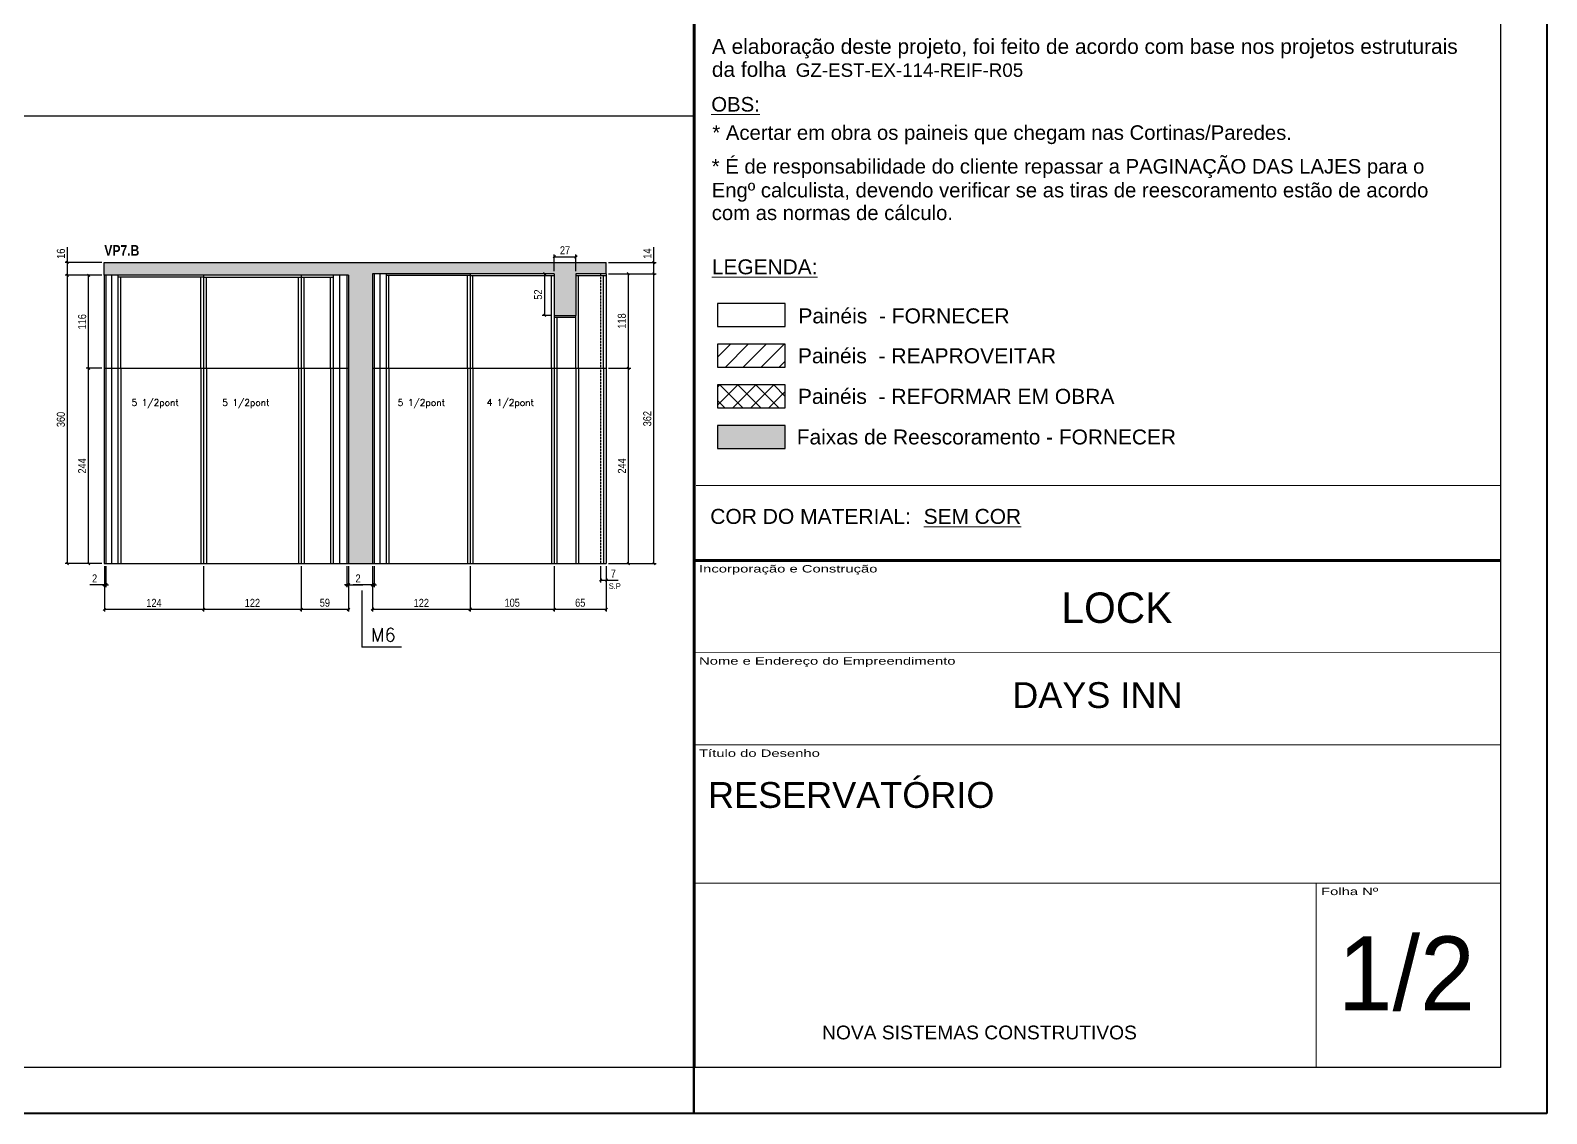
# Model space of a CAD drawing. Extents: x 142292 to 147556, y 149363 to 152785.
# Drawn here: x 145662 to 147556, y 149363 to 150716 of the extents above; entities that cross this region are included whole.
import ezdxf
from ezdxf.enums import TextEntityAlignment as Align

# ---------------------------------------------------------------- set-up
doc = ezdxf.new("R2010")
doc.units = 0
doc.linetypes.add('HIDDEN', pattern=[0.375, 0.25, -0.125])
doc.layers.get('0').update_dxf_attribs({"linetype": 'CONTINUOUS'})
doc.layers.get('DEFPOINTS').update_dxf_attribs({"linetype": 'CONTINUOUS'})
for name, color, linetype, lineweight in [('CARIMBO', 7, 'CONTINUOUS', 9), ('FOLHA', 255, 'CONTINUOUS', 40), ('Folhas', 255, 'CONTINUOUS', 9), ('FORNECIMENTO', 251, 'CONTINUOUS', 9)]:
    doc.layers.add(name, color=color, linetype=linetype, lineweight=lineweight)
for name, color, linetype in [('COTA', 241, 'CONTINUOUS'), ('NOMENCLATURA', 7, 'CONTINUOUS'), ('Painéis', 200, 'CONTINUOUS'), ('PONTALETE', 7, 'CONTINUOUS'), ('SARR_2.2x7', 40, 'CONTINUOUS'), ('SARR_3.5x7', 81, 'CONTINUOUS'), ('texto', 7, 'CONTINUOUS'), ('TIRAS REESCORAMENTO', 252, 'CONTINUOUS')]:
    doc.layers.add(name, color=color, linetype=linetype)
doc.styles.add('A', font='ARLRDBD.TTF')
doc.styles.add('ARIAL', font='arial.ttf')
doc.styles.add('COTA TECNICA', font='techl___.ttf', dxfattribs={"height": 10})
doc.styles.add('ROMAS860', font='ROMAS860.SHX')
doc.styles.get("Standard").update_dxf_attribs({"font": 'ROMANS.SHX'})
doc.styles.add('TECNICA', font='techb___.ttf', dxfattribs={"height": 10})
doc.styles.add('Tecnologia', font='')
doc.styles.add('VERDANA', font='verdana.ttf', dxfattribs={"oblique": 15})
doc.styles.get('Tecnologia').set_extended_font_data('Forgotten Futurist')
doc.dimstyles.new('PAINEL', dxfattribs={"dimtxt": 10, "dimasz": 3, "dimexe": 3, "dimexo": 3, "dimgap": 3, "dimtad": 1, "dimdec": 1, "dimzin": 12, "dimdsep": 46, "dimtxsty": 'COTA TECNICA', "dimblk1": 'OBLIQUE', "dimblk2": 'OBLIQUE', "dimsah": 1, "dimcen": 0.9, "dimclrd": 4, "dimclre": 4, "dimclrt": 240, "dimadec": 1, "dimazin": 3, "dimtfac": 1, "dimtdec": 1, "dimtmove": 0, "dimatfit": 3, "dimfxl": 1, "dimtolj": 1, "dimtzin": 12, "dimarcsym": 0})

# ---------------------------------------------------------------- blocks, each defined once
blk = doc.blocks.new('Carimbo Laje')
at = {"layer": 'CARIMBO', "color": 30}
for points, const_width in [([(124981.9, 144853.7), (123684.7, 144853.7), (123684.7, 144038.4)], 4.45), ([(123684.7, 144705.5), (124981.9, 144705.5)], 1.48), ([(123684.7, 144557.3), (124981.9, 144557.3)], 1.48), ([(123684.7, 144334.9), (124981.9, 144334.9)], 1.48), ([(124685.4, 144038.4), (124685.4, 144334.9)], 1.48), ([(123684.7, 144038.4), (124981.9, 144038.4)], 1.48)]:
    blk.add_lwpolyline(points, dxfattribs=dict(at, const_width=const_width))
at = {"color": 0, "linetype": 'Continuous', "ltscale": 5, "style": 'ARIAL'}
blk.add_text('NOVA SISTEMAS CONSTRUTIVOS', height=22.118, dxfattribs=at).set_placement((123890.4, 144083.7))
at = {"color": 7, "style": 'ARIAL'}
blk.add_attdef('INCORPORAÇÃO_E_CONTRUÇÃO', text='', height=45.7, dxfattribs=at).set_placement((124364.7, 144777.9), align=Align.MIDDLE_CENTER)
blk.add_attdef('NOME_DA_OBRA', text='', height=41.5, dxfattribs=at).set_placement((124333.3, 144616.6), align=Align.CENTER)
for tag, p in [('PAVIMENTO', (123706.9, 144455.9)), ('TIPO_DE_PROJETO', (123706.9, 144386.8))]:
    blk.add_attdef(tag, p, '', height=41.5, dxfattribs=at)
at = {"color": 7, "style": 'ARIAL', "oblique": 10}
blk.add_attdef('FOLHA_Nº', text='', height=111.2, dxfattribs=at).set_placement((124832.8, 144149.1), align=Align.CENTER)
at = {"layer": 'CARIMBO', "color": 7, "style": 'VERDANA'}
blk.add_attdef('ENDEREÇO', text='', height=14.8, dxfattribs=at).set_placement((124333.3, 144572.1), align=Align.CENTER)
at = {"layer": 'Folhas', "style": 'Tecnologia', "width": 1.5}
for s, p in [('Incorporação e Construção', (123692.5, 144846.3)), ('Nome e Endereço do Empreendimento', (123692.5, 144698.1)), ('Título do Desenho', (123692.5, 144549.8)), ('Folha Nº', (124693.1, 144327.5))]:
    blk.add_text(s, height=11.86, dxfattribs=at).set_placement(p, align=Align.TOP_LEFT)
blk = doc.blocks.new('_Oblique')
at = {"color": 0, "linetype": 'ByBlock', "lineweight": -2}
blk.add_line((-0.5, -0.5), (0.5, 0.5), dxfattribs=at)
blk = doc.blocks.new('*D925')
at = {"layer": 'COTA', "color": 4, "linetype": 'ByBlock', "lineweight": -2, "transparency": 16777216}
for p, q in [((145754.4, 150047.2), (145754.4, 149990.2)), ((145878.4, 150047.2), (145878.4, 149990.2)), ((145754.4, 149993.2), (145878.4, 149993.2))]:
    blk.add_line(p, q, dxfattribs=at)
at = {"layer": 'DEFPOINTS', "color": 0, "linetype": 'ByBlock', "transparency": 16777216}
for p in [(145754.4, 150050.2), (145878.4, 150050.2), (145878.4, 149993.2)]:
    blk.add_point(p, dxfattribs=at)
at = {"layer": 'COTA', "color": 4, "linetype": 'ByBlock', "lineweight": -2, "transparency": 16777216, "xscale": 3, "yscale": 3, "zscale": 3, "rotation": 180}
blk.add_blockref('_Oblique', (145754.4, 149993.2), dxfattribs=at)
at = {"layer": 'COTA', "color": 4, "linetype": 'ByBlock', "lineweight": -2, "transparency": 16777216, "xscale": 3, "yscale": 3, "zscale": 3}
blk.add_blockref('_Oblique', (145878.4, 149993.2), dxfattribs=at)
at = {"layer": 'COTA', "color": 240, "linetype": 'ByBlock', "transparency": 16777216, "insert": (145816.4, 150001.2), "char_height": 10, "attachment_point": 5, "style": 'COTA TECNICA'}
blk.add_mtext('\\A1;124', dxfattribs=at)
blk = doc.blocks.new('*D926')
at = {"layer": 'COTA', "color": 4, "linetype": 'ByBlock', "lineweight": -2, "transparency": 16777216}
for p, q in [((145878.4, 150047.2), (145878.4, 149990.2)), ((146000.4, 150047.2), (146000.4, 149990.2)), ((145878.4, 149993.2), (146000.4, 149993.2))]:
    blk.add_line(p, q, dxfattribs=at)
at = {"layer": 'DEFPOINTS', "color": 0, "linetype": 'ByBlock', "transparency": 16777216}
for p in [(145878.4, 150050.2), (146000.4, 150050.2), (146000.4, 149993.2)]:
    blk.add_point(p, dxfattribs=at)
at = {"layer": 'COTA', "color": 4, "linetype": 'ByBlock', "lineweight": -2, "transparency": 16777216, "xscale": 3, "yscale": 3, "zscale": 3, "rotation": 180}
blk.add_blockref('_Oblique', (145878.4, 149993.2), dxfattribs=at)
at = {"layer": 'COTA', "color": 4, "linetype": 'ByBlock', "lineweight": -2, "transparency": 16777216, "xscale": 3, "yscale": 3, "zscale": 3}
blk.add_blockref('_Oblique', (146000.4, 149993.2), dxfattribs=at)
at = {"layer": 'COTA', "color": 240, "linetype": 'ByBlock', "transparency": 16777216, "insert": (145939.4, 150001.2), "char_height": 10, "attachment_point": 5, "style": 'COTA TECNICA'}
blk.add_mtext('\\A1;122', dxfattribs=at)
blk = doc.blocks.new('*D927')
at = {"layer": 'COTA', "color": 4, "linetype": 'ByBlock', "lineweight": -2, "transparency": 16777216}
for p, q in [((146000.4, 150047.2), (146000.4, 149990.2)), ((146059.4, 150047.2), (146059.4, 149990.2)), ((146000.4, 149993.2), (146059.4, 149993.2))]:
    blk.add_line(p, q, dxfattribs=at)
at = {"layer": 'DEFPOINTS', "color": 0, "linetype": 'ByBlock', "transparency": 16777216}
for p in [(146000.4, 150050.2), (146059.4, 150050.2), (146059.4, 149993.2)]:
    blk.add_point(p, dxfattribs=at)
at = {"layer": 'COTA', "color": 4, "linetype": 'ByBlock', "lineweight": -2, "transparency": 16777216, "xscale": 3, "yscale": 3, "zscale": 3, "rotation": 180}
blk.add_blockref('_Oblique', (146000.4, 149993.2), dxfattribs=at)
at = {"layer": 'COTA', "color": 4, "linetype": 'ByBlock', "lineweight": -2, "transparency": 16777216, "xscale": 3, "yscale": 3, "zscale": 3}
blk.add_blockref('_Oblique', (146059.4, 149993.2), dxfattribs=at)
at = {"layer": 'COTA', "color": 240, "linetype": 'ByBlock', "transparency": 16777216, "insert": (146029.9, 150001.3), "char_height": 10, "attachment_point": 5, "style": 'COTA TECNICA'}
blk.add_mtext('\\A1;59', dxfattribs=at)
blk = doc.blocks.new('*D928')
at = {"layer": 'COTA', "color": 4, "linetype": 'ByBlock', "lineweight": -2, "transparency": 16777216}
for p, q in [((146089.4, 150047.2), (146089.4, 149990.2)), ((146211.4, 150047.2), (146211.4, 149990.2)), ((146089.4, 149993.2), (146211.4, 149993.2))]:
    blk.add_line(p, q, dxfattribs=at)
at = {"layer": 'DEFPOINTS', "color": 0, "linetype": 'ByBlock', "transparency": 16777216}
for p in [(146089.4, 150050.2), (146211.4, 150050.2), (146211.4, 149993.2)]:
    blk.add_point(p, dxfattribs=at)
at = {"layer": 'COTA', "color": 4, "linetype": 'ByBlock', "lineweight": -2, "transparency": 16777216, "xscale": 3, "yscale": 3, "zscale": 3, "rotation": 180}
blk.add_blockref('_Oblique', (146089.4, 149993.2), dxfattribs=at)
at = {"layer": 'COTA', "color": 4, "linetype": 'ByBlock', "lineweight": -2, "transparency": 16777216, "xscale": 3, "yscale": 3, "zscale": 3}
blk.add_blockref('_Oblique', (146211.4, 149993.2), dxfattribs=at)
at = {"layer": 'COTA', "color": 240, "linetype": 'ByBlock', "transparency": 16777216, "insert": (146150.4, 150001.2), "char_height": 10, "attachment_point": 5, "style": 'COTA TECNICA'}
blk.add_mtext('\\A1;122', dxfattribs=at)
blk = doc.blocks.new('*D929')
at = {"layer": 'COTA', "color": 4, "linetype": 'ByBlock', "lineweight": -2, "transparency": 16777216}
for p, q in [((146211.4, 150047.2), (146211.4, 149990.2)), ((146316.4, 150047.2), (146316.4, 149990.2)), ((146211.4, 149993.2), (146316.4, 149993.2))]:
    blk.add_line(p, q, dxfattribs=at)
at = {"layer": 'DEFPOINTS', "color": 0, "linetype": 'ByBlock', "transparency": 16777216}
for p in [(146211.4, 150050.2), (146316.4, 150050.2), (146316.4, 149993.2)]:
    blk.add_point(p, dxfattribs=at)
at = {"layer": 'COTA', "color": 4, "linetype": 'ByBlock', "lineweight": -2, "transparency": 16777216, "xscale": 3, "yscale": 3, "zscale": 3, "rotation": 180}
blk.add_blockref('_Oblique', (146211.4, 149993.2), dxfattribs=at)
at = {"layer": 'COTA', "color": 4, "linetype": 'ByBlock', "lineweight": -2, "transparency": 16777216, "xscale": 3, "yscale": 3, "zscale": 3}
blk.add_blockref('_Oblique', (146316.4, 149993.2), dxfattribs=at)
at = {"layer": 'COTA', "color": 240, "linetype": 'ByBlock', "transparency": 16777216, "insert": (146263.9, 150001.3), "char_height": 10, "attachment_point": 5, "style": 'COTA TECNICA'}
blk.add_mtext('\\A1;105', dxfattribs=at)
blk = doc.blocks.new('*D930')
at = {"layer": 'COTA', "color": 4, "linetype": 'ByBlock', "lineweight": -2, "transparency": 16777216}
for p, q in [((146316.4, 150047.2), (146316.4, 149990.2)), ((146381.4, 150047.2), (146381.4, 149990.2)), ((146316.4, 149993.2), (146381.4, 149993.2))]:
    blk.add_line(p, q, dxfattribs=at)
at = {"layer": 'DEFPOINTS', "color": 0, "linetype": 'ByBlock', "transparency": 16777216}
for p in [(146316.4, 150050.2), (146381.4, 150050.2), (146381.4, 149993.2)]:
    blk.add_point(p, dxfattribs=at)
at = {"layer": 'COTA', "color": 4, "linetype": 'ByBlock', "lineweight": -2, "transparency": 16777216, "xscale": 3, "yscale": 3, "zscale": 3, "rotation": 180}
blk.add_blockref('_Oblique', (146316.4, 149993.2), dxfattribs=at)
at = {"layer": 'COTA', "color": 4, "linetype": 'ByBlock', "lineweight": -2, "transparency": 16777216, "xscale": 3, "yscale": 3, "zscale": 3}
blk.add_blockref('_Oblique', (146381.4, 149993.2), dxfattribs=at)
at = {"layer": 'COTA', "color": 240, "linetype": 'ByBlock', "transparency": 16777216, "insert": (146348.9, 150001.3), "char_height": 10, "attachment_point": 5, "style": 'COTA TECNICA'}
blk.add_mtext('\\A1;65', dxfattribs=at)
blk = doc.blocks.new('*D931')
at = {"layer": 'COTA', "color": 4, "linetype": 'ByBlock', "lineweight": -2, "transparency": 16777216}
for p, q in [((146384.4, 150412.2), (146443.9, 150412.2)), ((146440.9, 150050.2), (146440.9, 150412.2)), ((146384.4, 150050.2), (146443.9, 150050.2))]:
    blk.add_line(p, q, dxfattribs=at)
at = {"layer": 'DEFPOINTS', "color": 0, "linetype": 'ByBlock', "transparency": 16777216}
for p in [(146381.4, 150412.2), (146440.9, 150412.2), (146381.4, 150050.2)]:
    blk.add_point(p, dxfattribs=at)
at = {"layer": 'COTA', "color": 4, "linetype": 'ByBlock', "lineweight": -2, "transparency": 16777216, "xscale": 3, "yscale": 3, "zscale": 3}
for p, rotation in [((146440.9, 150412.2), 90), ((146440.9, 150050.2), 270)]:
    blk.add_blockref('_Oblique', p, dxfattribs=dict(at, rotation=rotation))
at = {"layer": 'COTA', "color": 240, "linetype": 'ByBlock', "transparency": 16777216, "insert": (146432.7, 150231.2), "char_height": 10, "attachment_point": 5, "rotation": 90, "style": 'COTA TECNICA'}
blk.add_mtext('\\A1;362', dxfattribs=at)
blk = doc.blocks.new('*D971')
at = {"layer": 'COTA', "color": 4, "linetype": 'ByBlock', "lineweight": -2, "transparency": 16777216}
for p, q in [((146440.9, 150426.2), (146440.9, 150445.3)), ((146384.4, 150426.2), (146443.9, 150426.2)), ((146440.9, 150412.2), (146440.9, 150426.2)), ((146384.4, 150412.2), (146443.9, 150412.2))]:
    blk.add_line(p, q, dxfattribs=at)
at = {"layer": 'DEFPOINTS', "color": 0, "linetype": 'ByBlock', "transparency": 16777216}
for p in [(146381.4, 150426.2), (146440.9, 150426.2), (146381.4, 150412.2)]:
    blk.add_point(p, dxfattribs=at)
at = {"layer": 'COTA', "color": 4, "linetype": 'ByBlock', "lineweight": -2, "transparency": 16777216, "xscale": 3, "yscale": 3, "zscale": 3}
for p, rotation in [((146440.9, 150426.2), 90), ((146440.9, 150412.2), 270)]:
    blk.add_blockref('_Oblique', p, dxfattribs=dict(at, rotation=rotation))
at = {"layer": 'COTA', "color": 240, "linetype": 'ByBlock', "transparency": 16777216, "insert": (146432.8, 150437.3), "char_height": 10, "attachment_point": 5, "rotation": 90, "style": 'COTA TECNICA'}
blk.add_mtext('\\A1;14', dxfattribs=at)
blk = doc.blocks.new('*D972')
at = {"layer": 'COTA', "color": 4, "linetype": 'ByBlock', "lineweight": -2, "transparency": 16777216}
for p, q in [((146384.4, 150294.2), (146412, 150294.2)), ((146409, 150050.2), (146409, 150294.2)), ((146384.4, 150050.2), (146412, 150050.2))]:
    blk.add_line(p, q, dxfattribs=at)
at = {"layer": 'DEFPOINTS', "color": 0, "linetype": 'ByBlock', "transparency": 16777216}
for p in [(146381.4, 150294.2), (146409, 150294.2), (146381.4, 150050.2)]:
    blk.add_point(p, dxfattribs=at)
at = {"layer": 'COTA', "color": 4, "linetype": 'ByBlock', "lineweight": -2, "transparency": 16777216, "xscale": 3, "yscale": 3, "zscale": 3}
for p, rotation in [((146409, 150294.2), 90), ((146409, 150050.2), 270)]:
    blk.add_blockref('_Oblique', p, dxfattribs=dict(at, rotation=rotation))
at = {"layer": 'COTA', "color": 240, "linetype": 'ByBlock', "transparency": 16777216, "insert": (146401, 150172.2), "char_height": 10, "attachment_point": 5, "rotation": 90, "style": 'COTA TECNICA'}
blk.add_mtext('\\A1;244', dxfattribs=at)
blk = doc.blocks.new('*D973')
at = {"layer": 'COTA', "color": 4, "linetype": 'ByBlock', "lineweight": -2, "transparency": 16777216}
for p, q in [((146384.4, 150412.2), (146412, 150412.2)), ((146409, 150294.2), (146409, 150412.2)), ((146384.4, 150294.2), (146412, 150294.2))]:
    blk.add_line(p, q, dxfattribs=at)
at = {"layer": 'DEFPOINTS', "color": 0, "linetype": 'ByBlock', "transparency": 16777216}
for p in [(146381.4, 150412.2), (146409, 150412.2), (146381.4, 150294.2)]:
    blk.add_point(p, dxfattribs=at)
at = {"layer": 'COTA', "color": 4, "linetype": 'ByBlock', "lineweight": -2, "transparency": 16777216, "xscale": 3, "yscale": 3, "zscale": 3}
for p, rotation in [((146409, 150412.2), 90), ((146409, 150294.2), 270)]:
    blk.add_blockref('_Oblique', p, dxfattribs=dict(at, rotation=rotation))
at = {"layer": 'COTA', "color": 240, "linetype": 'ByBlock', "transparency": 16777216, "insert": (146400.9, 150353.2), "char_height": 10, "attachment_point": 5, "rotation": 90, "style": 'COTA TECNICA'}
blk.add_mtext('\\A1;118', dxfattribs=at)
blk = doc.blocks.new('*D974')
at = {"layer": 'COTA', "color": 4, "linetype": 'ByBlock', "lineweight": -2, "transparency": 16777216}
for p, q in [((146313.4, 150412.2), (146301.4, 150412.2)), ((146304.4, 150412.2), (146304.4, 150360.2)), ((146313.4, 150360.2), (146301.4, 150360.2))]:
    blk.add_line(p, q, dxfattribs=at)
at = {"layer": 'DEFPOINTS', "color": 0, "linetype": 'ByBlock', "transparency": 16777216}
for p in [(146316.4, 150412.2), (146304.4, 150360.2), (146316.4, 150360.2)]:
    blk.add_point(p, dxfattribs=at)
at = {"layer": 'COTA', "color": 4, "linetype": 'ByBlock', "lineweight": -2, "transparency": 16777216, "xscale": 3, "yscale": 3, "zscale": 3}
for p, rotation in [((146304.4, 150412.2), 90), ((146304.4, 150360.2), 270)]:
    blk.add_blockref('_Oblique', p, dxfattribs=dict(at, rotation=rotation))
at = {"layer": 'COTA', "color": 240, "linetype": 'ByBlock', "transparency": 16777216, "insert": (146296.3, 150386.2), "char_height": 10, "attachment_point": 5, "rotation": 90, "style": 'COTA TECNICA'}
blk.add_mtext('\\A1;52', dxfattribs=at)
blk = doc.blocks.new('*D975')
at = {"layer": 'COTA', "color": 4, "linetype": 'ByBlock', "lineweight": -2, "transparency": 16777216}
for p, q in [((146316.4, 150415.2), (146316.4, 150436.4)), ((146316.4, 150433.4), (146343.4, 150433.4)), ((146343.4, 150415.2), (146343.4, 150436.4))]:
    blk.add_line(p, q, dxfattribs=at)
at = {"layer": 'DEFPOINTS', "color": 0, "linetype": 'ByBlock', "transparency": 16777216}
for p in [(146343.4, 150433.4), (146316.4, 150412.2), (146343.4, 150412.2)]:
    blk.add_point(p, dxfattribs=at)
at = {"layer": 'COTA', "color": 4, "linetype": 'ByBlock', "lineweight": -2, "transparency": 16777216, "xscale": 3, "yscale": 3, "zscale": 3, "rotation": 180}
blk.add_blockref('_Oblique', (146316.4, 150433.4), dxfattribs=at)
at = {"layer": 'COTA', "color": 4, "linetype": 'ByBlock', "lineweight": -2, "transparency": 16777216, "xscale": 3, "yscale": 3, "zscale": 3}
blk.add_blockref('_Oblique', (146343.4, 150433.4), dxfattribs=at)
at = {"layer": 'COTA', "color": 240, "linetype": 'ByBlock', "transparency": 16777216, "insert": (146329.9, 150441.5), "char_height": 10, "attachment_point": 5, "style": 'COTA TECNICA'}
blk.add_mtext('\\A1;27', dxfattribs=at)
blk = doc.blocks.new('*D976')
at = {"layer": 'COTA', "color": 4, "linetype": 'ByBlock', "lineweight": -2, "transparency": 16777216}
for p, q in [((145751.4, 150410.2), (145705.3, 150410.2)), ((145708.3, 150050.2), (145708.3, 150410.2)), ((145751.4, 150050.2), (145705.3, 150050.2))]:
    blk.add_line(p, q, dxfattribs=at)
at = {"layer": 'DEFPOINTS', "color": 0, "linetype": 'ByBlock', "transparency": 16777216}
for p in [(145708.3, 150410.2), (145754.4, 150410.2), (145754.4, 150050.2)]:
    blk.add_point(p, dxfattribs=at)
at = {"layer": 'COTA', "color": 4, "linetype": 'ByBlock', "lineweight": -2, "transparency": 16777216, "xscale": 3, "yscale": 3, "zscale": 3}
for p, rotation in [((145708.3, 150410.2), 90), ((145708.3, 150050.2), 270)]:
    blk.add_blockref('_Oblique', p, dxfattribs=dict(at, rotation=rotation))
at = {"layer": 'COTA', "color": 240, "linetype": 'ByBlock', "transparency": 16777216, "insert": (145700.1, 150230.2), "char_height": 10, "attachment_point": 5, "rotation": 90, "style": 'COTA TECNICA'}
blk.add_mtext('\\A1;360', dxfattribs=at)
blk = doc.blocks.new('*D977')
at = {"layer": 'COTA', "color": 4, "linetype": 'ByBlock', "lineweight": -2, "transparency": 16777216}
for p, q in [((145751.4, 150294.2), (145731.8, 150294.2)), ((145734.8, 150050.2), (145734.8, 150294.2)), ((145751.4, 150050.2), (145731.8, 150050.2))]:
    blk.add_line(p, q, dxfattribs=at)
at = {"layer": 'DEFPOINTS', "color": 0, "linetype": 'ByBlock', "transparency": 16777216}
for p in [(145734.8, 150294.2), (145754.4, 150294.2), (145754.4, 150050.2)]:
    blk.add_point(p, dxfattribs=at)
at = {"layer": 'COTA', "color": 4, "linetype": 'ByBlock', "lineweight": -2, "transparency": 16777216, "xscale": 3, "yscale": 3, "zscale": 3}
for p, rotation in [((145734.8, 150294.2), 90), ((145734.8, 150050.2), 270)]:
    blk.add_blockref('_Oblique', p, dxfattribs=dict(at, rotation=rotation))
at = {"layer": 'COTA', "color": 240, "linetype": 'ByBlock', "transparency": 16777216, "insert": (145726.7, 150172.2), "char_height": 10, "attachment_point": 5, "rotation": 90, "style": 'COTA TECNICA'}
blk.add_mtext('\\A1;244', dxfattribs=at)
blk = doc.blocks.new('*D978')
at = {"layer": 'COTA', "color": 4, "linetype": 'ByBlock', "lineweight": -2, "transparency": 16777216}
for p, q in [((145751.4, 150410.2), (145731.8, 150410.2)), ((145734.8, 150294.2), (145734.8, 150410.2)), ((145751.4, 150294.2), (145731.8, 150294.2))]:
    blk.add_line(p, q, dxfattribs=at)
at = {"layer": 'DEFPOINTS', "color": 0, "linetype": 'ByBlock', "transparency": 16777216}
for p in [(145734.8, 150410.2), (145754.4, 150410.2), (145754.4, 150294.2)]:
    blk.add_point(p, dxfattribs=at)
at = {"layer": 'COTA', "color": 4, "linetype": 'ByBlock', "lineweight": -2, "transparency": 16777216, "xscale": 3, "yscale": 3, "zscale": 3}
for p, rotation in [((145734.8, 150410.2), 90), ((145734.8, 150294.2), 270)]:
    blk.add_blockref('_Oblique', p, dxfattribs=dict(at, rotation=rotation))
at = {"layer": 'COTA', "color": 240, "linetype": 'ByBlock', "transparency": 16777216, "insert": (145726.7, 150352.2), "char_height": 10, "attachment_point": 5, "rotation": 90, "style": 'COTA TECNICA'}
blk.add_mtext('\\A1;116', dxfattribs=at)
blk = doc.blocks.new('*D979')
at = {"layer": 'COTA', "color": 4, "linetype": 'ByBlock', "lineweight": -2, "transparency": 16777216}
for p, q in [((145708.3, 150426.2), (145708.3, 150445.2)), ((145751.4, 150426.2), (145705.3, 150426.2)), ((145708.3, 150410.2), (145708.3, 150426.2)), ((145751.4, 150410.2), (145705.3, 150410.2))]:
    blk.add_line(p, q, dxfattribs=at)
at = {"layer": 'DEFPOINTS', "color": 0, "linetype": 'ByBlock', "transparency": 16777216}
for p in [(145708.3, 150426.2), (145754.4, 150426.2), (145754.4, 150410.2)]:
    blk.add_point(p, dxfattribs=at)
at = {"layer": 'COTA', "color": 4, "linetype": 'ByBlock', "lineweight": -2, "transparency": 16777216, "xscale": 3, "yscale": 3, "zscale": 3}
for p, rotation in [((145708.3, 150426.2), 90), ((145708.3, 150410.2), 270)]:
    blk.add_blockref('_Oblique', p, dxfattribs=dict(at, rotation=rotation))
at = {"layer": 'COTA', "color": 240, "linetype": 'ByBlock', "transparency": 16777216, "insert": (145700.2, 150437.2), "char_height": 10, "attachment_point": 5, "rotation": 90, "style": 'COTA TECNICA'}
blk.add_mtext('\\A1;16', dxfattribs=at)
blk = doc.blocks.new('*D1011')
at = {"layer": 'COTA', "color": 4, "linetype": 'ByBlock', "lineweight": -2, "transparency": 16777216}
for p, q in [((145754.4, 150047.2), (145754.4, 150020.7)), ((145756.4, 150047.2), (145756.4, 150020.7)), ((145754.4, 150023.7), (145736.3, 150023.7)), ((145756.4, 150023.7), (145754.4, 150023.7)), ((145756.4, 150023.7), (145759.4, 150023.7))]:
    blk.add_line(p, q, dxfattribs=at)
at = {"layer": 'DEFPOINTS', "color": 0, "linetype": 'ByBlock', "transparency": 16777216}
for p in [(145754.4, 150050.2), (145756.4, 150050.2), (145754.4, 150023.7)]:
    blk.add_point(p, dxfattribs=at)
at = {"layer": 'COTA', "color": 4, "linetype": 'ByBlock', "lineweight": -2, "transparency": 16777216, "xscale": 3, "yscale": 3, "zscale": 3}
blk.add_blockref('_Oblique', (145754.4, 150023.7), dxfattribs=at)
at = {"layer": 'COTA', "color": 4, "linetype": 'ByBlock', "lineweight": -2, "transparency": 16777216, "xscale": 3, "yscale": 3, "zscale": 3, "rotation": 180}
blk.add_blockref('_Oblique', (145756.4, 150023.7), dxfattribs=at)
at = {"layer": 'COTA', "color": 240, "linetype": 'ByBlock', "transparency": 16777216, "insert": (145742.3, 150031.7), "char_height": 10, "attachment_point": 5, "style": 'COTA TECNICA'}
blk.add_mtext('\\A1;2', dxfattribs=at)
blk = doc.blocks.new('*D1012')
at = {"layer": 'COTA', "color": 4, "linetype": 'ByBlock', "lineweight": -2, "transparency": 16777216}
for p, q in [((146057.4, 150047.2), (146057.4, 150020.7)), ((146059.4, 150047.2), (146059.4, 150020.7)), ((146057.4, 150023.7), (146054.4, 150023.7)), ((146057.4, 150023.7), (146059.4, 150023.7)), ((146059.4, 150023.7), (146077.5, 150023.7))]:
    blk.add_line(p, q, dxfattribs=at)
at = {"layer": 'DEFPOINTS', "color": 0, "linetype": 'ByBlock', "transparency": 16777216}
for p in [(146057.4, 150050.2), (146059.4, 150050.2), (146059.4, 150023.7)]:
    blk.add_point(p, dxfattribs=at)
at = {"layer": 'COTA', "color": 4, "linetype": 'ByBlock', "lineweight": -2, "transparency": 16777216, "xscale": 3, "yscale": 3, "zscale": 3}
blk.add_blockref('_Oblique', (146057.4, 150023.7), dxfattribs=at)
at = {"layer": 'COTA', "color": 4, "linetype": 'ByBlock', "lineweight": -2, "transparency": 16777216, "xscale": 3, "yscale": 3, "zscale": 3, "rotation": 180}
blk.add_blockref('_Oblique', (146059.4, 150023.7), dxfattribs=at)
at = {"layer": 'COTA', "color": 240, "linetype": 'ByBlock', "transparency": 16777216, "insert": (146071.4, 150031.7), "char_height": 10, "attachment_point": 5, "style": 'COTA TECNICA'}
blk.add_mtext('\\A1;2', dxfattribs=at)
blk = doc.blocks.new('*D1013')
at = {"layer": 'COTA', "color": 4, "linetype": 'ByBlock', "lineweight": -2, "transparency": 16777216}
for p, q in [((146089.4, 150047.2), (146089.4, 150020.7)), ((146091.4, 150047.2), (146091.4, 150020.7)), ((146089.4, 150023.7), (146065.2, 150023.7)), ((146091.4, 150023.7), (146089.4, 150023.7)), ((146091.4, 150023.7), (146094.4, 150023.7))]:
    blk.add_line(p, q, dxfattribs=at)
at = {"layer": 'DEFPOINTS', "color": 0, "linetype": 'ByBlock', "transparency": 16777216}
for p in [(146089.4, 150050.2), (146091.4, 150050.2), (146089.4, 150023.7)]:
    blk.add_point(p, dxfattribs=at)
at = {"layer": 'COTA', "color": 4, "linetype": 'ByBlock', "lineweight": -2, "transparency": 16777216, "xscale": 3, "yscale": 3, "zscale": 3}
blk.add_blockref('_Oblique', (146089.4, 150023.7), dxfattribs=at)
at = {"layer": 'COTA', "color": 4, "linetype": 'ByBlock', "lineweight": -2, "transparency": 16777216, "xscale": 3, "yscale": 3, "zscale": 3, "rotation": 180}
blk.add_blockref('_Oblique', (146091.4, 150023.7), dxfattribs=at)
at = {"layer": 'COTA', "color": 240, "linetype": 'ByBlock', "transparency": 16777216, "insert": (146071.3, 150031.7), "char_height": 10, "attachment_point": 5, "style": 'COTA TECNICA'}
blk.add_mtext('\\A1;2', dxfattribs=at)
blk = doc.blocks.new('*D1015')
at = {"layer": 'COTA', "color": 4, "linetype": 'ByBlock', "lineweight": -2, "transparency": 16777216}
for p, q in [((146374.4, 150047.2), (146374.4, 150026.6)), ((146381.4, 150047.2), (146381.4, 150026.6)), ((146374.4, 150029.6), (146381.4, 150029.6)), ((146381.4, 150029.6), (146396.1, 150029.6))]:
    blk.add_line(p, q, dxfattribs=at)
at = {"layer": 'DEFPOINTS', "color": 0, "linetype": 'ByBlock', "transparency": 16777216}
for p in [(146374.4, 150050.2), (146381.4, 150050.2), (146381.4, 150029.6)]:
    blk.add_point(p, dxfattribs=at)
at = {"layer": 'COTA', "color": 4, "linetype": 'ByBlock', "lineweight": -2, "transparency": 16777216, "xscale": 3, "yscale": 3, "zscale": 3, "rotation": 180}
blk.add_blockref('_Oblique', (146374.4, 150029.6), dxfattribs=at)
at = {"layer": 'COTA', "color": 4, "linetype": 'ByBlock', "lineweight": -2, "transparency": 16777216, "xscale": 3, "yscale": 3, "zscale": 3}
blk.add_blockref('_Oblique', (146381.4, 150029.6), dxfattribs=at)
at = {"layer": 'COTA', "color": 240, "linetype": 'ByBlock', "transparency": 16777216, "insert": (146390.2, 150037.7), "char_height": 10, "attachment_point": 5, "style": 'COTA TECNICA'}
blk.add_mtext('\\A1;7', dxfattribs=at)

msp = doc.modelspace()

# ---------------------------------------------------------------- hatches: boundary and pattern name
at = {"layer": 'COTA', "linetype": 'ByBlock'}
h = msp.add_hatch(dxfattribs=at)
h.set_pattern_fill('AR-CONC', color=256, scale=0.03)
h.set_pattern_definition([(50, (11681.6493, 121077.5), (5.46554007, -0.47817257), [0.5715, -6.2865]), (355, (11681.6493, 121077.5), (-1.05730264, 5.73170536), [0.4572, -5.02921753]), (100.4514447, (11682.105, 121077.46), (4.40823741, 5.25353256), [0.48570026, -5.34270734]), (46.1842, (11681.649, 121079.024), (8.13237123, -1.26126984), [0.85725, -9.42975]), (96.6355576, (11682.327, 121078.919), (7.122124, 7.42278374), [0.7285507, -8.01406824]), (351.184151, (11681.649, 121079.024), (7.122124, 7.42278374), [0.685799, -7.54379196]), (21, (11682.4113, 121078.643), (4.54843174, -3.06795595), [0.5715, -6.2865]), (326, (11682.4113, 121078.643), (1.85406085, 5.52563898), [0.4572, -5.0292]), (71.451445, (11682.7903, 121078.387), (6.40249258, 2.45768307), [0.48570026, -5.34269813]), (37.5, (11681.6493, 121077.4999), (0.092658098, 2.536651166), [0, -4.96824, 0, -5.1054, 0, -5.04825]), (7.5, (11681.6493, 121077.5), (2.004589875, 3.005417245), [0, -2.91084, 0, -4.85394, 0, -1.92405]), (327.5, (11679.95, 121077.4999), (4.067717855, -0.17186232), [0, -1.905, 0, -5.9436, 0, -7.8867]), (317.5, (11679.188, 121077.5), (4.44387544, 0.76279473), [0, -2.4765, 0, -3.94716, 0, -5.6007])])
h.paths.add_polyline_path([(146316.38, 150412.22), (146316.38, 150360.22), (146343.38, 150360.22), (146343.38, 150412.22), (146381.38, 150412.22), (146381.38, 150426.22), (145754.38, 150426.22), (145754.38, 150410.22), (146059.38, 150410.22), (146059.38, 150050.22), (146089.38, 150050.22), (146089.38, 150412.22)])
at = {"layer": 'FORNECIMENTO', "linetype": 'ByBlock'}
h = msp.add_hatch(dxfattribs=at)
h.set_pattern_fill('ANSI31', color=256, scale=5)
h.set_pattern_definition([(45, (-78667.803, 15.199), (-11.22532015, 11.22532015), [])])
h.paths.add_polyline_path([(146605.08, 150324.09), (146520.34, 150324.09), (146520.34, 150295.39), (146605.08, 150295.39)])
h = msp.add_hatch(dxfattribs=at)
h.set_pattern_fill('ANSI37', color=256, scale=5)
h.set_pattern_definition([(45, (-78667.803, 0), (-11.22532015, 11.22532015), []), (135, (-78667.803, 0), (-11.22532015, -11.22532015), [])])
h.paths.add_polyline_path([(146605.08, 150273.43), (146520.34, 150273.43), (146520.34, 150244.72), (146605.08, 150244.72)])
at = {"layer": 'TIRAS REESCORAMENTO'}
msp.add_hatch(color=256, dxfattribs=at).paths.add_polyline_path([(146520.32, 150222.71), (146520.32, 150194), (146605.08, 150194), (146605.08, 150222.71)])

# ---------------------------------------------------------------- linework, layer by layer
at = {"color": 30}
for p, q in [((147498.61, 152727.18), (147498.61, 149420.94)), ((142435.57, 150609.4), (146491.26, 150609.4)), ((147498.61, 149420.94), (142435.57, 149420.94))]:
    msp.add_line(p, q, dxfattribs=at)
msp.add_lwpolyline([(146491.26, 150933.81), (146491.26, 149420.94), (142435.57, 149420.94), (142435.57, 152727.18), (147498.61, 152727.18)], dxfattribs=at)
at = {"layer": 'CARIMBO', "color": 30}
msp.add_line((146493.85, 150147.81), (147498.61, 150147.81), dxfattribs=at)
at = {"layer": 'CARIMBO', "color": 30, "const_width": 3.45}
msp.add_lwpolyline([(146491.26, 150054.12), (146491.26, 150765.03)], dxfattribs=at)
at = {"layer": 'COTA', "linetype": 'ByBlock'}
for p, q in [((145754.38, 150410.22), (145754.38, 150426.22)), ((145754.38, 150426.22), (146381.38, 150426.22)), ((146381.38, 150412.22), (146381.38, 150426.22)), ((146059.38, 150050.22), (146089.38, 150050.22))]:
    msp.add_line(p, q, dxfattribs=at)
at = {"layer": 'FOLHA'}
for p, q in [((147556.21, 152784.78), (147556.21, 149363.34)), ((146490.61, 149420.94), (146490.61, 149363.34)), ((146490.61, 149363.34), (146490.61, 149420.94)), ((147556.21, 149363.34), (142291.57, 149363.34))]:
    msp.add_line(p, q, dxfattribs=at)
at = {"layer": 'NOMENCLATURA', "linetype": 'Continuous'}
for p in [(146076.17, 150016.43), (146125.57, 149945.89)]:
    msp.add_line(p, (146076.17, 149945.89), dxfattribs=at)
at = {"layer": 'Painéis', "linetype": 'Continuous'}
for p, q in [((146059.38, 150410.22), (145754.38, 150410.22)), ((145754.38, 150410.22), (145754.38, 150050.22)), ((145756.38, 150410.22), (145756.38, 150050.22)), ((145878.38, 150410.22), (145878.38, 150050.22)), ((146000.38, 150410.22), (146000.38, 150050.22)), ((146057.38, 150410.22), (146057.38, 150050.22)), ((146059.38, 150410.22), (146059.38, 150050.22)), ((146316.38, 150412.22), (146089.38, 150412.22)), ((146089.38, 150412.22), (146089.38, 150050.22)), ((146091.38, 150412.22), (146091.38, 150050.22)), ((146211.38, 150412.22), (146211.38, 150050.22)), ((146316.38, 150412.22), (146316.38, 150360.22)), ((146381.38, 150412.22), (146343.38, 150412.22)), ((146343.38, 150412.22), (146343.38, 150360.22)), ((146381.38, 150412.22), (146381.38, 150050.22)), ((146316.38, 150360.22), (146343.38, 150360.22)), ((146316.38, 150360.22), (146316.38, 150050.22)), ((145754.38, 150294.22), (146059.38, 150294.22)), ((146089.38, 150294.22), (146381.38, 150294.22)), ((145754.38, 150050.22), (146059.38, 150050.22)), ((146089.38, 150050.22), (146381.38, 150050.22))]:
    msp.add_line(p, q, dxfattribs=at)
at = {"layer": 'Painéis'}
for points in [[(146520.32, 150375), (146520.32, 150346.1), (146605.08, 150346.1), (146605.08, 150375)], [(146520.34, 150324.09), (146520.34, 150295.39), (146605.08, 150295.39), (146605.08, 150324.09)], [(146520.34, 150273.43), (146520.34, 150244.72), (146605.08, 150244.72), (146605.08, 150273.43)], [(146520.32, 150222.71), (146520.32, 150194), (146605.08, 150194), (146605.08, 150222.71)]]:
    msp.add_lwpolyline(points, close=True, dxfattribs=at)
at = {"layer": 'SARR_2.2x7', "ltscale": 50}
for p, q in [((145763.38, 150410.22), (145763.38, 150294.22)), ((145878.38, 150408.02), (145771.38, 150408.02)), ((145878.38, 150408.02), (146000.38, 150408.02)), ((146000.38, 150408.02), (146040.38, 150408.02)), ((146048.38, 150410.22), (146048.38, 150294.22)), ((146098.38, 150412.22), (146098.38, 150294.22)), ((146211.38, 150410.02), (146106.38, 150410.02)), ((146211.38, 150410.02), (146316.38, 150410.02)), ((146343.38, 150410.02), (146381.38, 150410.02)), ((146316.38, 150358.02), (146343.38, 150358.02)), ((145763.38, 150294.22), (145763.38, 150050.22)), ((146048.38, 150294.22), (146048.38, 150050.22)), ((146098.38, 150294.22), (146098.38, 150050.22))]:
    msp.add_line(p, q, dxfattribs=at)
at = {"layer": 'SARR_2.2x7', "linetype": 'HIDDEN'}
for p, q in [((146374.38, 150412.22), (146374.38, 150294.22)), ((146374.38, 150294.22), (146374.38, 150050.22))]:
    msp.add_line(p, q, dxfattribs=at)
at = {"layer": 'SARR_3.5x7'}
for p, q in [((145771.38, 150410.22), (145771.38, 150294.22)), ((145774.88, 150294.22), (145774.88, 150408.02)), ((145874.88, 150294.22), (145874.88, 150408.02)), ((145881.88, 150294.22), (145881.88, 150408.02)), ((145996.88, 150294.22), (145996.88, 150408.02)), ((146003.88, 150294.22), (146003.88, 150408.02)), ((146036.88, 150294.22), (146036.88, 150408.02)), ((146040.38, 150410.22), (146040.38, 150294.22)), ((146106.38, 150412.22), (146106.38, 150294.22)), ((146109.88, 150294.22), (146109.88, 150410.02)), ((146207.88, 150294.22), (146207.88, 150410.02)), ((146214.88, 150294.22), (146214.88, 150410.02)), ((146312.88, 150294.22), (146312.88, 150410.02)), ((146346.88, 150294.22), (146346.88, 150410.02)), ((146377.88, 150294.22), (146377.88, 150410.02)), ((146319.88, 150358.02), (146319.88, 150294.22)), ((146343.38, 150294.22), (146343.38, 150360.22)), ((145771.38, 150294.22), (145771.38, 150050.22)), ((145774.88, 150294.22), (145774.88, 150050.22)), ((145874.88, 150294.22), (145874.88, 150050.22)), ((145881.88, 150294.22), (145881.88, 150050.22)), ((145996.88, 150294.22), (145996.88, 150050.22)), ((146003.88, 150294.22), (146003.88, 150050.22)), ((146036.88, 150294.22), (146036.88, 150050.22)), ((146040.38, 150294.22), (146040.38, 150050.22)), ((146106.38, 150294.22), (146106.38, 150050.22)), ((146109.88, 150294.22), (146109.88, 150050.22)), ((146207.88, 150294.22), (146207.88, 150050.22)), ((146214.88, 150294.22), (146214.88, 150050.22)), ((146312.88, 150294.22), (146312.88, 150050.22)), ((146319.88, 150294.22), (146319.88, 150050.22)), ((146343.38, 150294.22), (146343.38, 150050.22)), ((146346.88, 150294.22), (146346.88, 150050.22)), ((146377.88, 150294.22), (146377.88, 150050.22))]:
    msp.add_line(p, q, dxfattribs=at)

# ---------------------------------------------------------------- block references
at = {"layer": 'CARIMBO', "linetype": 'ByBlock'}
ref = msp.add_blockref('Carimbo Laje', (50442.28, 37566.03), dxfattribs=dict(at, xscale=0.7765632000099867, yscale=0.7765632000099867, zscale=0.7765632000099867))
ref.add_attrib('FOLHA_Nº', '    1/2', dxfattribs={"layer": '0', "height": 92.16, "style": 'A'}).set_placement((147312.37, 149464.86), align=Align.BOTTOM_CENTER)
ref.add_attrib('PAVIMENTO', 'RESERVATÓRIO', (146508.53, 149745.18), dxfattribs={"layer": '0', "height": 32.235, "style": 'ARIAL'})
ref.add_attrib('NOME_DA_OBRA', 'DAYS INN', dxfattribs={"layer": '0', "height": 32.235, "style": 'ARIAL'}).set_placement((146994.93, 149869.92), align=Align.CENTER)
ref.add_attrib('INCORPORAÇÃO_E_CONTRUÇÃO', 'LOCK', dxfattribs={"layer": '0', "height": 38.016, "style": 'A'}).set_placement((147019.32, 149995.19), align=Align.MIDDLE_CENTER)

# ---------------------------------------------------------------- texts
at = {"layer": 'CARIMBO', "style": 'ARIAL'}
for s, height, p in [('A elaboração deste projeto, foi feito de acordo com base nos projetos estruturais', 18.6608, (146513.37, 150686.77)), ('da folha', 18.661, (146513.37, 150658.06)), ('%%UOBS:', 18.142, (146512.67, 150614.74)), ('* Acertar em obra os paineis que chegam nas Cortinas/Paredes.', 18.1424, (146513.95, 150579.4)), ('* É de responsabilidade do cliente repassar a PAGINAÇÃO DAS LAJES para o', 18.1424, (146513.17, 150537.26)), ('Engº calculista, devendo verificar se as tiras de reescoramento estão de acordo', 18.1424, (146513.17, 150507.53)), ('com as normas de cálculo.', 18.1424, (146513.17, 150479.24)), ('%%ULEGENDA:', 18.6608, (146513.37, 150411.48))]:
    msp.add_text(s, height=height, dxfattribs=at).set_placement(p)
at = {"layer": 'CARIMBO', "color": 1, "style": 'ARIAL'}
msp.add_text('GZ-EST-EX-114-REIF-R05', height=16.7947, dxfattribs=at).set_placement((146618.1, 150658.06))
at = {"layer": 'CARIMBO', "style": 'ARIAL'}
for s, height, p in [('Painéis  - FORNECER', 18.7795, (146621.44, 150359.56)), ('Painéis  - REAPROVEITAR', 18.7971, (146620.83, 150309.74)), ('Painéis  - REFORMAR EM OBRA', 18.7971, (146620.83, 150259.07)), ('Faixas de Reescoramento - FORNECER', 18.6608, (146619.44, 150208.36)), ('COR DO MATERIAL: ', 18.7795, (146511.35, 150109.16))]:
    msp.add_text(s, height=height, dxfattribs=at).set_placement(p, align=Align.MIDDLE_LEFT)
at = {"layer": 'CARIMBO', "color": 1, "style": 'ARIAL'}
msp.add_text('%%USEM COR', height=18.661, dxfattribs=at).set_placement((146777.95, 150109.16), align=Align.MIDDLE_LEFT)
at = {"layer": 'NOMENCLATURA', "style": 'TECNICA'}
msp.add_text('VP7.B', height=13.2, dxfattribs=at).set_placement((145754.38, 150434.74))
at = {"layer": 'NOMENCLATURA', "linetype": 'Continuous'}
msp.add_text('M6', height=16.5, dxfattribs=at).set_placement((146087.34, 149953.08))
at = {"layer": 'PONTALETE', "linetype": 'Continuous'}
for s, p in [('5 1/2pont', (145788.41, 150247.17)), ('5 1/2pont', (145901.68, 150247.17)), ('5 1/2pont', (146120.9, 150247.17)), ('4 1/2pont', (146232.05, 150247.22))]:
    msp.add_text(s, height=8.25, dxfattribs=at).set_placement(p)
at = {"layer": 'texto', "color": 4, "insert": (146392.08, 150022.09), "char_height": 7, "attachment_point": 5, "style": 'ROMAS860'}
msp.add_mtext('S.P', dxfattribs=at)

# ---------------------------------------------------------------- dimensions: what is measured, and where the dimension line sits
at = {"layer": 'COTA', "linetype": 'ByBlock'}
for base, p1, p2, angle, picture, middle in [((145708.29, 150426.22), (145754.38, 150410.22), (145754.38, 150426.22), 90, '*D979', (145700.19, 150437.23)), ((146440.9, 150426.22), (146381.38, 150412.22), (146381.38, 150426.22), 90, '*D971', (146432.83, 150437.28)), ((145708.29, 150410.22), (145754.38, 150050.22), (145754.38, 150410.22), 90, '*D976', (145700.07, 150230.22)), ((146304.4, 150360.22), (146316.38, 150412.22), (146316.38, 150360.22), 90, '*D974', (146296.29, 150386.22)), ((146440.9, 150412.22), (146381.38, 150050.22), (146381.38, 150412.22), 90, '*D931', (146432.68, 150231.22)), ((145734.75, 150294.22), (145754.38, 150050.22), (145754.38, 150294.22), 90, '*D977', (145726.68, 150172.22)), ((146409.04, 150294.22), (146381.38, 150050.22), (146381.38, 150294.22), 90, '*D972', (146400.96, 150172.22)), ((146059.38, 150023.66), (146057.38, 150050.22), (146059.38, 150050.22), 180, '*D1012', (146071.43, 150031.66)), ((146381.38, 150029.59), (146374.38, 150050.22), (146381.38, 150050.22), 180, '*D1015', (146390.24, 150037.66))]:
    dim = msp.add_linear_dim(base=base, p1=p1, p2=p2, angle=angle, dimstyle='PAINEL', dxfattribs=at)
    dim.commit()
    dim.dimension.update_dxf_attribs({"geometry": picture, "text_midpoint": middle})
for base, p1, p2, picture, middle in [((146343.38, 150433.38), (146316.38, 150412.22), (146343.38, 150412.22), '*D975', (146329.88, 150441.45)), ((145754.38, 150023.66), (145756.38, 150050.22), (145754.38, 150050.22), '*D1011', (145742.32, 150031.66)), ((145878.38, 149993.16), (145754.38, 150050.22), (145878.38, 150050.22), '*D925', (145816.38, 150001.24)), ((146059.38, 149993.16), (146000.38, 150050.22), (146059.38, 150050.22), '*D927', (146029.88, 150001.3)), ((146211.38, 149993.16), (146089.38, 150050.22), (146211.38, 150050.22), '*D928', (146150.38, 150001.22)), ((146381.38, 149993.16), (146316.38, 150050.22), (146381.38, 150050.22), '*D930', (146348.88, 150001.27))]:
    dim = msp.add_linear_dim(base=base, p1=p1, p2=p2, dimstyle='PAINEL', dxfattribs=at)
    dim.commit()
    dim.dimension.update_dxf_attribs({"geometry": picture, "text_midpoint": middle})
for base, p1, p2, picture, middle in [((145734.75, 150410.22), (145754.38, 150294.22), (145754.38, 150410.22), '*D978', (145726.65, 150352.22)), ((146409.04, 150412.22), (146381.38, 150294.22), (146381.38, 150412.22), '*D973', (146400.94, 150353.22))]:
    dim = msp.add_linear_dim(base=base, p1=p1, p2=p2, angle=90, dimstyle='PAINEL', override={"dimtmove": 1}, dxfattribs=at)
    dim.commit()
    dim.dimension.update_dxf_attribs({"geometry": picture, "text_midpoint": middle})
for base, p1, p2, picture, middle in [((146000.38, 149993.16), (145878.38, 150050.22), (146000.38, 150050.22), '*D926', (145939.38, 150001.22)), ((146316.38, 149993.16), (146211.38, 150050.22), (146316.38, 150050.22), '*D929', (146263.88, 150001.27))]:
    dim = msp.add_linear_dim(base=base, p1=p1, p2=p2, dimstyle='PAINEL', override={"dimtmove": 1}, dxfattribs=at)
    dim.commit()
    dim.dimension.update_dxf_attribs({"geometry": picture, "text_midpoint": middle})
dim = msp.add_linear_dim(base=(146089.38, 150023.66), p1=(146091.38, 150050.22), p2=(146089.38, 150050.22), dimstyle='PAINEL', dxfattribs=at)
dim.commit()
dim.dimension.update_dxf_attribs({"geometry": '*D1013', "text_midpoint": (146071.27, 150023.66), "dimtype": 160})

doc.saveas('drawing.dxf')
